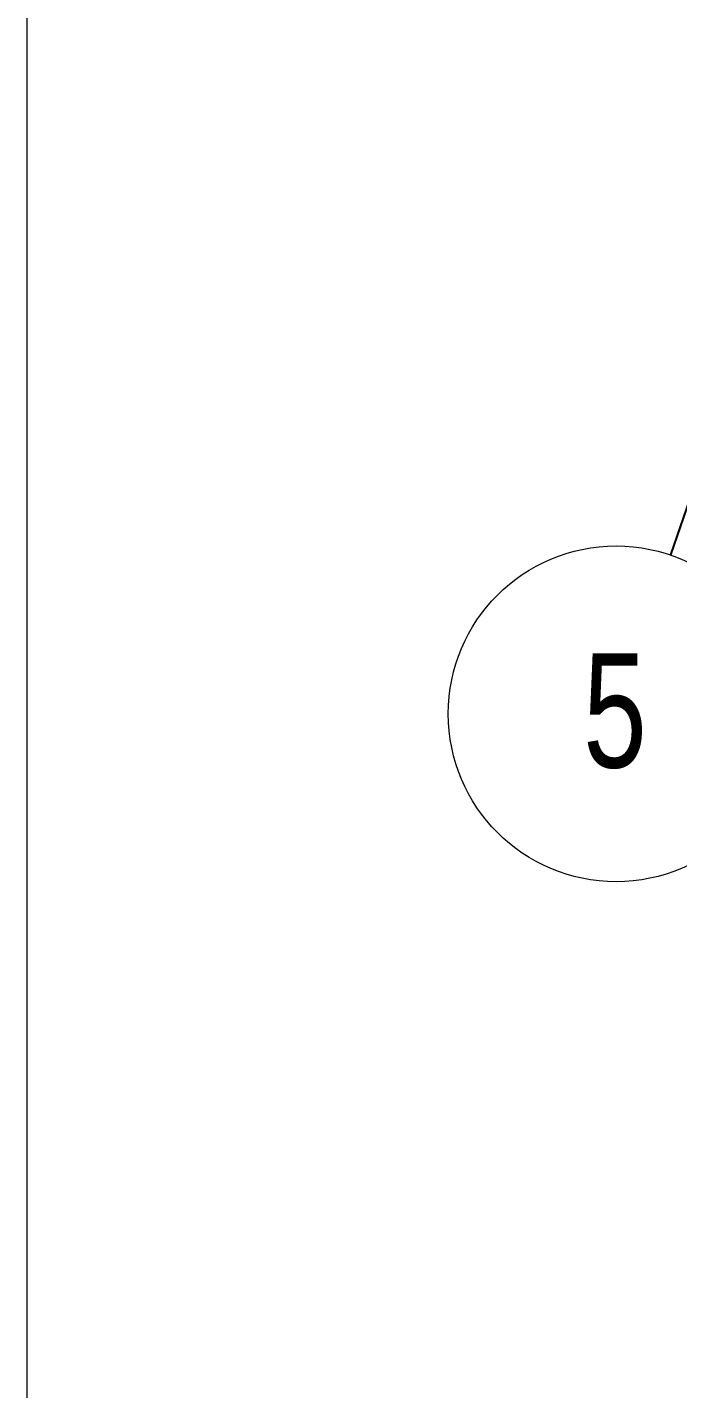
# Model space of a CAD drawing. Header units: millimetres. Extents: x 41 to 1868, y -696 to 319.
# Drawn here: x 1271.51 to 1283.57, y 222.01 to 247.26 of the extents above; entities that cross this region are included whole.
import ezdxf

# ---------------------------------------------------------------- set-up
doc = ezdxf.new("R2010")
doc.units = ezdxf.units.MM
doc.styles.add('SLDTEXTSTYLE0', font='TXT', dxfattribs={"width": 0.75})
doc.dimstyles.new('SLDDIMSTYLE0', dxfattribs={"dimtxt": 2.5, "dimasz": 2.116667, "dimexe": 0, "dimexo": 0.625, "dimgap": 0, "dimtad": 1, "dimdec": 0, "dimrnd": 1e-09, "dimtxsty": 'Standard', "dimsah": 1, "dimcen": 2.5, "dimazin": 3, "dimtfac": 2.116667, "dimtdec": 0, "dimtmove": 0, "dimatfit": 3, "dimfrac": 2})

# ---------------------------------------------------------------- blocks, each defined once
blk = doc.blocks.new('SW_NOTE_0_19')
at = {"color": 0, "linetype": 'Continuous', "lineweight": 0}
blk.add_circle((-1.009, -2.945), 3.113, dxfattribs=at)
at = {"color": 0, "linetype": 'Continuous', "lineweight": 0, "insert": (-1.031, -1.824), "char_height": 2.117, "attachment_point": 2, "style": 'SLDTEXTSTYLE0'}
blk.add_mtext('5', dxfattribs=at)

msp = doc.modelspace()

# ---------------------------------------------------------------- linework, layer by layer
at = {"color": 7, "linetype": 'Continuous', "lineweight": 18}
msp.add_line((1271.5108, 205.782), (1271.5108, 275.5443), dxfattribs=at)

# ---------------------------------------------------------------- block references
at = {"color": 7, "linetype": 'Continuous', "lineweight": 0}
msp.add_blockref('SW_NOTE_0_19', (1283.4408, 237.4702), dxfattribs=at)

# ---------------------------------------------------------------- leaders
msp.add_leader([(1286.6419, 246.8093), (1283.4408, 237.4702)], dimstyle='SLDDIMSTYLE0', dxfattribs=at)

doc.saveas('drawing.dxf')
